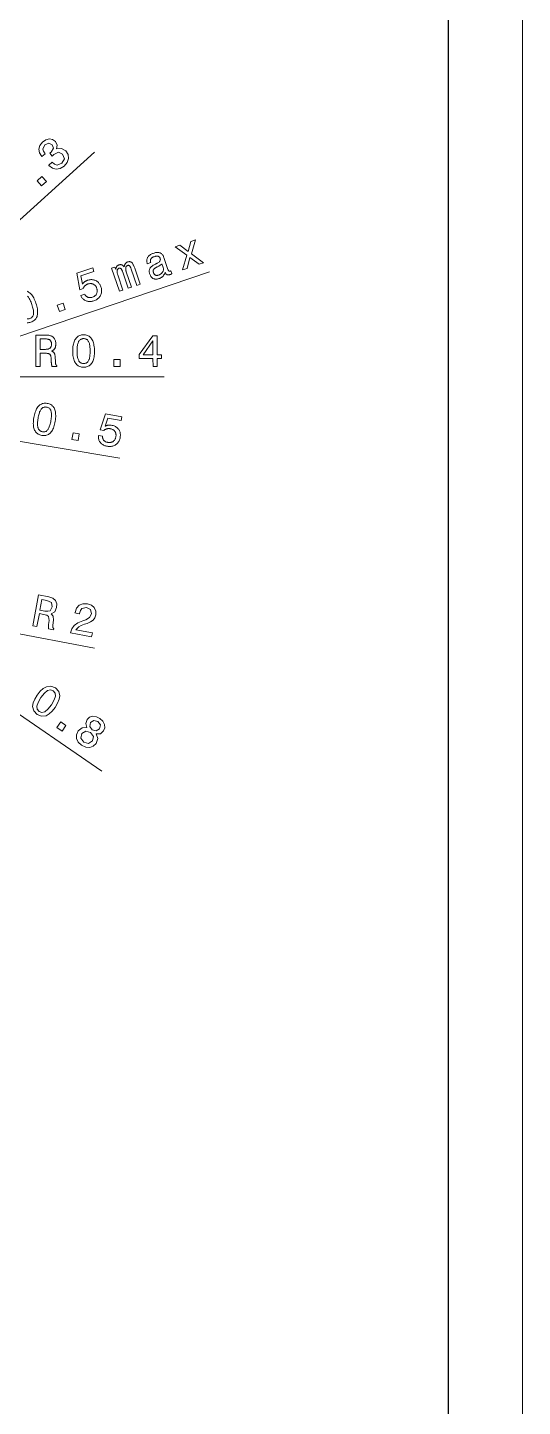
# Model space of a CAD drawing. Extents: x 0 to 420, y 0 to 594.
# Drawn here: x 372.8 to 420, y 396.2 to 527.9 of the extents above; entities that cross this region are included whole.
import ezdxf

# ---------------------------------------------------------------- set-up
doc = ezdxf.new("R2010")
doc.units = 0

msp = doc.modelspace()

# ---------------------------------------------------------------- linework, layer by layer
at = {"lineweight": 13}
for p, q in [((420.04, 0), (420.04, 594)), ((367.87, 497.06), (390.13, 504.59))]:
    msp.add_line(p, q, dxfattribs=at)
at = {"color": 3, "lineweight": 30}
msp.add_line((412.97, 7.07), (412.97, 586.93), dxfattribs=at)
at = {"lineweight": 13, "ltscale": 0.424964}
msp.add_line((366.56, 504.63), (379.16, 516.04), dxfattribs=at)
at = {"lineweight": 13, "ltscale": 0.42036}
msp.add_line((369, 494.55), (385.81, 494.56), dxfattribs=at)
at = {"lineweight": 13, "ltscale": 0.345305}
msp.add_line((367.94, 489.05), (381.57, 486.8), dxfattribs=at)
at = {"lineweight": 13, "ltscale": 0.212894}
msp.add_line((379.14, 468.63), (370.78, 470.21), dxfattribs=at)
at = {"lineweight": 13, "ltscale": 0.382455}
msp.add_line((367.26, 465.53), (379.86, 456.87), dxfattribs=at)
at = {"lineweight": 13}
for points in [[(374.78, 514.77), (375.1, 515.07), (375.33, 514.88), (375.57, 514.8), (376.04, 514.98), (376.27, 515.4), (376.1, 515.84), (375.71, 516.02), (375.27, 515.81), (375.21, 515.75), (375.12, 515.66), (374.88, 515.93), (374.94, 515.98), (375, 516.03), (375.24, 516.4), (375.11, 516.74), (374.78, 516.9), (374.42, 516.74), (374.22, 516.33), (374.27, 516.11), (374.44, 515.87), (374.13, 515.6), (374.11, 515.62), (373.89, 515.96), (373.83, 516.32), (373.92, 516.67), (374.17, 516.98), (374.51, 517.22), (374.84, 517.3), (375.15, 517.25), (375.42, 517.04), (375.59, 516.71), (375.53, 516.34), (376, 516.39), (376.41, 516.14), (376.62, 515.8), (376.66, 515.42), (376.53, 515.04), (376.24, 514.69), (375.88, 514.46), (375.5, 514.39), (375.13, 514.49), (374.8, 514.75)], [(374.09, 512.81), (373.66, 513.29), (374.11, 513.7), (374.55, 513.21)], [(388, 504.92), (387.57, 504.78), (387.96, 506.17), (386.87, 506.99), (387.3, 507.13), (388.1, 506.52), (388.37, 507.5), (388.79, 507.64), (388.41, 506.32), (389.57, 505.46), (389.14, 505.31), (388.27, 505.97)], [(385.91, 504.54), (385.89, 504.49), (385.87, 504.45), (385.85, 504.41), (385.83, 504.37), (385.8, 504.33), (385.78, 504.29), (385.75, 504.26), (385.72, 504.22), (385.7, 504.19), (385.67, 504.16), (385.64, 504.13), (385.6, 504.1), (385.57, 504.08), (385.54, 504.05), (385.5, 504.03), (385.47, 504.01), (385.43, 503.99), (385.39, 503.97), (385.35, 503.96), (385.31, 503.94), (385.25, 503.92), (385.19, 503.91), (385.13, 503.9), (385.08, 503.89), (385.02, 503.89), (384.97, 503.89), (384.92, 503.9), (384.87, 503.91), (384.82, 503.93), (384.77, 503.95), (384.73, 503.97), (384.68, 504), (384.65, 504.03), (384.61, 504.07), (384.57, 504.11), (384.54, 504.15), (384.51, 504.2), (384.49, 504.25), (384.46, 504.3), (384.44, 504.36), (384.42, 504.43), (384.4, 504.49), (384.39, 504.55), (384.39, 504.61), (384.39, 504.67), (384.39, 504.72), (384.4, 504.78), (384.41, 504.83), (384.43, 504.87), (384.45, 504.92), (384.48, 504.96), (384.51, 505.01), (384.55, 505.05), (384.6, 505.09), (384.65, 505.14), (384.7, 505.18), (384.77, 505.22), (384.84, 505.26), (384.91, 505.3), (384.99, 505.34), (385, 505.35), (385.01, 505.35), (385.03, 505.36), (385.04, 505.36), (385.05, 505.37), (385.07, 505.38), (385.09, 505.39), (385.1, 505.39), (385.12, 505.4), (385.14, 505.41), (385.21, 505.45), (385.27, 505.49), (385.33, 505.53), (385.37, 505.57), (385.4, 505.61), (385.43, 505.66), (385.44, 505.71), (385.45, 505.76), (385.44, 505.81), (385.43, 505.86), (385.42, 505.89), (385.4, 505.92), (385.39, 505.95), (385.37, 505.98), (385.35, 506), (385.33, 506.02), (385.31, 506.04), (385.29, 506.05), (385.26, 506.07), (385.23, 506.08), (385.2, 506.08), (385.17, 506.09), (385.14, 506.09), (385.11, 506.09), (385.07, 506.09), (385.03, 506.08), (384.99, 506.08), (384.95, 506.07), (384.91, 506.06), (384.86, 506.04), (384.81, 506.02), (384.77, 506.01), (384.73, 505.99), (384.7, 505.97), (384.66, 505.95), (384.63, 505.92), (384.6, 505.9), (384.58, 505.87), (384.56, 505.85), (384.54, 505.82), (384.52, 505.79), (384.51, 505.76), (384.5, 505.73), (384.5, 505.7), (384.49, 505.67), (384.49, 505.63), (384.5, 505.6), (384.5, 505.56), (384.51, 505.52), (384.52, 505.48), (384.2, 505.37), (384.19, 505.4), (384.17, 505.46), (384.16, 505.53), (384.15, 505.59), (384.14, 505.65), (384.15, 505.71), (384.15, 505.76), (384.17, 505.82), (384.18, 505.87), (384.21, 505.93), (384.23, 505.98), (384.27, 506.03), (384.3, 506.08), (384.35, 506.12), (384.39, 506.16), (384.44, 506.2), (384.5, 506.24), (384.56, 506.28), (384.62, 506.31), (384.69, 506.34), (384.76, 506.36), (384.84, 506.39), (384.92, 506.41), (384.99, 506.43), (385.06, 506.44), (385.13, 506.44), (385.19, 506.45), (385.26, 506.44), (385.31, 506.43), (385.37, 506.42), (385.42, 506.41), (385.47, 506.38), (385.51, 506.36), (385.56, 506.33), (385.6, 506.29), (385.64, 506.25), (385.67, 506.2), (385.7, 506.15), (385.73, 506.1), (385.76, 506.04), (385.78, 505.97), (386.17, 504.83), (386.18, 504.81), (386.19, 504.78), (386.19, 504.76), (386.2, 504.74), (386.21, 504.73), (386.22, 504.71), (386.23, 504.7), (386.24, 504.68), (386.25, 504.68), (386.26, 504.67), (386.27, 504.66), (386.28, 504.66), (386.29, 504.65), (386.3, 504.65), (386.31, 504.65), (386.32, 504.65), (386.33, 504.65), (386.35, 504.65), (386.36, 504.66), (386.37, 504.66), (386.38, 504.66), (386.38, 504.66), (386.38, 504.66), (386.39, 504.67), (386.39, 504.67), (386.39, 504.67), (386.4, 504.67), (386.4, 504.67), (386.4, 504.67), (386.41, 504.68), (386.41, 504.68), (386.42, 504.68), (386.42, 504.68), (386.42, 504.68), (386.43, 504.69), (386.43, 504.69), (386.44, 504.69), (386.45, 504.7), (386.45, 504.7), (386.46, 504.7), (386.55, 504.42), (386.54, 504.42), (386.53, 504.41), (386.52, 504.4), (386.51, 504.4), (386.5, 504.39), (386.49, 504.38), (386.48, 504.38), (386.47, 504.37), (386.46, 504.37), (386.45, 504.36), (386.44, 504.36), (386.43, 504.35), (386.43, 504.35), (386.42, 504.35), (386.41, 504.34), (386.4, 504.34), (386.39, 504.34), (386.38, 504.33), (386.37, 504.33), (386.36, 504.33), (386.33, 504.31), (386.3, 504.31), (386.27, 504.3), (386.24, 504.3), (386.21, 504.29), (386.18, 504.3), (386.15, 504.3), (386.13, 504.3), (386.1, 504.31), (386.08, 504.32), (386.06, 504.33), (386.04, 504.34), (386.02, 504.36), (386, 504.38), (385.98, 504.39), (385.97, 504.42), (385.95, 504.44), (385.94, 504.47), (385.93, 504.49), (385.92, 504.52)], [(377.84, 502.32), (378.22, 502.45), (378.25, 502.4), (378.27, 502.37), (378.3, 502.33), (378.32, 502.3), (378.35, 502.27), (378.38, 502.24), (378.42, 502.22), (378.45, 502.2), (378.49, 502.18), (378.53, 502.16), (378.56, 502.15), (378.6, 502.14), (378.64, 502.13), (378.69, 502.13), (378.73, 502.13), (378.77, 502.13), (378.82, 502.13), (378.86, 502.14), (378.91, 502.15), (378.95, 502.17), (379.01, 502.19), (379.06, 502.21), (379.11, 502.24), (379.15, 502.27), (379.19, 502.3), (379.23, 502.33), (379.27, 502.37), (379.3, 502.41), (379.33, 502.45), (379.35, 502.5), (379.37, 502.54), (379.39, 502.59), (379.4, 502.64), (379.41, 502.69), (379.41, 502.74), (379.41, 502.79), (379.41, 502.85), (379.4, 502.9), (379.39, 502.95), (379.37, 503.01), (379.35, 503.07), (379.33, 503.12), (379.3, 503.17), (379.27, 503.21), (379.24, 503.26), (379.21, 503.3), (379.17, 503.33), (379.13, 503.36), (379.09, 503.39), (379.04, 503.41), (379, 503.44), (378.95, 503.45), (378.9, 503.46), (378.85, 503.47), (378.8, 503.48), (378.75, 503.47), (378.69, 503.47), (378.64, 503.46), (378.58, 503.45), (378.52, 503.43), (378.49, 503.42), (378.46, 503.41), (378.43, 503.39), (378.4, 503.38), (378.37, 503.36), (378.34, 503.34), (378.32, 503.32), (378.29, 503.3), (378.27, 503.28), (378.24, 503.26), (378.22, 503.24), (378.2, 503.22), (378.18, 503.19), (378.16, 503.16), (378.14, 503.14), (378.13, 503.11), (378.11, 503.08), (378.1, 503.05), (378.08, 503.02), (378.07, 502.99), (377.75, 502.88), (377.46, 504.46), (378.98, 504.97), (379.09, 504.63), (377.85, 504.21), (377.99, 503.41), (378.01, 503.44), (378.02, 503.46), (378.04, 503.48), (378.06, 503.51), (378.08, 503.53), (378.1, 503.55), (378.12, 503.57), (378.14, 503.59), (378.16, 503.61), (378.19, 503.63), (378.21, 503.65), (378.24, 503.66), (378.26, 503.68), (378.29, 503.7), (378.32, 503.71), (378.35, 503.73), (378.38, 503.74), (378.41, 503.75), (378.44, 503.77), (378.47, 503.78), (378.56, 503.8), (378.65, 503.82), (378.73, 503.84), (378.81, 503.85), (378.89, 503.85), (378.97, 503.84), (379.05, 503.83), (379.12, 503.81), (379.19, 503.79), (379.27, 503.76), (379.33, 503.72), (379.4, 503.68), (379.46, 503.63), (379.52, 503.58), (379.57, 503.52), (379.61, 503.46), (379.66, 503.4), (379.7, 503.32), (379.73, 503.25), (379.76, 503.17), (379.79, 503.08), (379.81, 502.99), (379.82, 502.9), (379.83, 502.82), (379.83, 502.74), (379.82, 502.66), (379.81, 502.58), (379.79, 502.5), (379.76, 502.42), (379.72, 502.34), (379.68, 502.27), (379.64, 502.2), (379.59, 502.14), (379.53, 502.08), (379.47, 502.03), (379.4, 501.98), (379.33, 501.93), (379.25, 501.89), (379.17, 501.85), (379.08, 501.82), (379, 501.79), (378.92, 501.78), (378.85, 501.76), (378.77, 501.75), (378.7, 501.75), (378.62, 501.75), (378.55, 501.76), (378.48, 501.78), (378.41, 501.8), (378.34, 501.82), (378.27, 501.85), (378.21, 501.88), (378.15, 501.92), (378.1, 501.97), (378.05, 502.01), (378, 502.06), (377.95, 502.12), (377.91, 502.18), (377.88, 502.25)], [(381.53, 502.74), (380.79, 504.93), (381.11, 505.04), (381.19, 504.81), (381.19, 504.84), (381.19, 504.87), (381.2, 504.91), (381.2, 504.94), (381.21, 504.96), (381.22, 504.99), (381.23, 505.02), (381.24, 505.05), (381.26, 505.07), (381.27, 505.09), (381.29, 505.12), (381.3, 505.14), (381.32, 505.16), (381.34, 505.17), (381.36, 505.19), (381.38, 505.21), (381.4, 505.22), (381.42, 505.23), (381.45, 505.24), (381.47, 505.25), (381.5, 505.26), (381.53, 505.27), (381.56, 505.27), (381.59, 505.28), (381.62, 505.28), (381.65, 505.28), (381.67, 505.28), (381.7, 505.27), (381.73, 505.26), (381.76, 505.26), (381.78, 505.25), (381.81, 505.23), (381.83, 505.22), (381.86, 505.2), (381.88, 505.19), (381.9, 505.17), (381.92, 505.14), (381.95, 505.12), (381.97, 505.1), (381.99, 505.07), (381.99, 505.11), (382, 505.14), (382.01, 505.18), (382.02, 505.21), (382.03, 505.24), (382.04, 505.27), (382.06, 505.3), (382.07, 505.33), (382.08, 505.35), (382.1, 505.38), (382.12, 505.4), (382.14, 505.42), (382.15, 505.44), (382.17, 505.46), (382.2, 505.47), (382.22, 505.49), (382.24, 505.5), (382.27, 505.52), (382.29, 505.53), (382.32, 505.54), (382.37, 505.55), (382.41, 505.56), (382.45, 505.57), (382.49, 505.57), (382.53, 505.56), (382.57, 505.56), (382.61, 505.54), (382.64, 505.53), (382.67, 505.51), (382.71, 505.48), (382.74, 505.45), (382.77, 505.42), (382.8, 505.37), (382.83, 505.33), (382.86, 505.27), (382.89, 505.22), (382.92, 505.15), (382.95, 505.08), (382.98, 505.01), (383.01, 504.93), (383.52, 503.41), (383.19, 503.3), (382.67, 504.84), (382.65, 504.89), (382.63, 504.93), (382.62, 504.97), (382.6, 505.01), (382.58, 505.04), (382.57, 505.07), (382.55, 505.1), (382.54, 505.12), (382.52, 505.14), (382.5, 505.16), (382.49, 505.18), (382.47, 505.19), (382.45, 505.2), (382.43, 505.21), (382.42, 505.21), (382.4, 505.22), (382.38, 505.22), (382.36, 505.22), (382.34, 505.21), (382.31, 505.21), (382.29, 505.2), (382.26, 505.18), (382.24, 505.17), (382.22, 505.15), (382.2, 505.13), (382.18, 505.11), (382.17, 505.08), (382.16, 505.06), (382.15, 505.03), (382.14, 505), (382.13, 504.96), (382.13, 504.93), (382.13, 504.89), (382.13, 504.85), (382.13, 504.81), (382.14, 504.77), (382.15, 504.73), (382.16, 504.69), (382.17, 504.64), (382.18, 504.59), (382.68, 503.13), (382.37, 503.02), (381.85, 504.56), (381.83, 504.61), (381.82, 504.65), (381.8, 504.69), (381.78, 504.73), (381.77, 504.76), (381.75, 504.79), (381.73, 504.82), (381.72, 504.84), (381.7, 504.87), (381.69, 504.88), (381.67, 504.9), (381.65, 504.91), (381.63, 504.92), (381.61, 504.93), (381.6, 504.94), (381.58, 504.94), (381.56, 504.94), (381.53, 504.94), (381.51, 504.94), (381.49, 504.93), (381.46, 504.92), (381.44, 504.91), (381.42, 504.89), (381.4, 504.87), (381.38, 504.85), (381.36, 504.83), (381.35, 504.81), (381.34, 504.78), (381.33, 504.75), (381.32, 504.72), (381.31, 504.69), (381.31, 504.65), (381.31, 504.62), (381.31, 504.58), (381.31, 504.54), (381.32, 504.5), (381.33, 504.45), (381.34, 504.41), (381.35, 504.36), (381.37, 504.32), (381.86, 502.85)], [(385.71, 505.01), (385.59, 505.35), (385.57, 505.33), (385.54, 505.3), (385.51, 505.28), (385.47, 505.25), (385.43, 505.22), (385.39, 505.2), (385.34, 505.17), (385.29, 505.14), (385.23, 505.11), (385.17, 505.08), (385.15, 505.07), (385.13, 505.06), (385.11, 505.05), (385.1, 505.04), (385.08, 505.03), (385.06, 505.02), (385.05, 505.01), (385.03, 505.01), (385.02, 505), (385.01, 504.99), (384.97, 504.97), (384.94, 504.95), (384.91, 504.93), (384.89, 504.91), (384.86, 504.89), (384.84, 504.87), (384.82, 504.85), (384.81, 504.83), (384.79, 504.81), (384.78, 504.78), (384.77, 504.76), (384.77, 504.74), (384.76, 504.71), (384.76, 504.69), (384.76, 504.66), (384.76, 504.64), (384.77, 504.61), (384.77, 504.58), (384.78, 504.55), (384.79, 504.52), (384.8, 504.48), (384.81, 504.45), (384.83, 504.42), (384.85, 504.39), (384.86, 504.37), (384.88, 504.35), (384.9, 504.33), (384.92, 504.31), (384.95, 504.29), (384.97, 504.28), (384.99, 504.27), (385.02, 504.26), (385.05, 504.25), (385.07, 504.25), (385.1, 504.25), (385.13, 504.25), (385.16, 504.25), (385.2, 504.26), (385.23, 504.27), (385.27, 504.28), (385.32, 504.3), (385.37, 504.32), (385.41, 504.34), (385.46, 504.37), (385.5, 504.4), (385.54, 504.43), (385.57, 504.46), (385.6, 504.5), (385.63, 504.53), (385.66, 504.57), (385.68, 504.61), (385.7, 504.66), (385.72, 504.7), (385.73, 504.74), (385.73, 504.78), (385.74, 504.83), (385.73, 504.87), (385.73, 504.91), (385.72, 504.96)], [(375.8, 500.8), (375.59, 501.41), (376.15, 501.6), (376.36, 500.99)], [(373.55, 495.55), (373.55, 498.55), (374.55, 498.55), (374.64, 498.54), (374.72, 498.54), (374.8, 498.53), (374.87, 498.51), (374.94, 498.49), (375, 498.47), (375.07, 498.44), (375.12, 498.41), (375.18, 498.37), (375.22, 498.33), (375.27, 498.28), (375.31, 498.23), (375.34, 498.18), (375.37, 498.12), (375.4, 498.06), (375.42, 498), (375.44, 497.93), (375.45, 497.85), (375.45, 497.78), (375.46, 497.69), (375.46, 497.65), (375.45, 497.6), (375.45, 497.55), (375.44, 497.51), (375.43, 497.47), (375.42, 497.43), (375.41, 497.39), (375.39, 497.35), (375.38, 497.31), (375.36, 497.28), (375.34, 497.24), (375.31, 497.21), (375.29, 497.18), (375.26, 497.15), (375.23, 497.13), (375.2, 497.1), (375.17, 497.08), (375.14, 497.05), (375.1, 497.03), (375.06, 497.01), (375.09, 497), (375.12, 496.99), (375.15, 496.98), (375.18, 496.96), (375.2, 496.95), (375.22, 496.93), (375.25, 496.91), (375.26, 496.9), (375.28, 496.88), (375.3, 496.85), (375.31, 496.83), (375.32, 496.8), (375.34, 496.77), (375.35, 496.74), (375.36, 496.7), (375.36, 496.66), (375.37, 496.62), (375.38, 496.57), (375.38, 496.52), (375.39, 496.46), (375.42, 495.98), (375.42, 495.95), (375.42, 495.92), (375.43, 495.89), (375.43, 495.86), (375.44, 495.84), (375.44, 495.82), (375.44, 495.8), (375.45, 495.78), (375.45, 495.76), (375.46, 495.75), (375.47, 495.73), (375.47, 495.72), (375.48, 495.7), (375.49, 495.69), (375.5, 495.68), (375.51, 495.67), (375.52, 495.66), (375.53, 495.65), (375.54, 495.64), (375.55, 495.63), (375.55, 495.55), (375.1, 495.55), (375.09, 495.56), (375.09, 495.57), (375.08, 495.59), (375.08, 495.6), (375.07, 495.61), (375.07, 495.63), (375.06, 495.64), (375.06, 495.66), (375.06, 495.68), (375.05, 495.7), (375.05, 495.72), (375.04, 495.74), (375.04, 495.76), (375.04, 495.79), (375.03, 495.81), (375.03, 495.84), (375.03, 495.87), (375.03, 495.9), (375.02, 495.93), (375.02, 495.96), (375, 496.35), (375, 496.4), (374.99, 496.46), (374.98, 496.5), (374.97, 496.55), (374.96, 496.59), (374.95, 496.62), (374.93, 496.66), (374.92, 496.68), (374.9, 496.71), (374.88, 496.73), (374.86, 496.74), (374.83, 496.76), (374.79, 496.77), (374.75, 496.78), (374.7, 496.79), (374.64, 496.8), (374.58, 496.81), (374.51, 496.81), (374.44, 496.82), (374.36, 496.82), (373.95, 496.82), (373.95, 495.55)], [(374.44, 498.18), (373.95, 498.18), (373.95, 497.18), (374.41, 497.18), (374.48, 497.18), (374.54, 497.19), (374.6, 497.19), (374.66, 497.2), (374.71, 497.21), (374.76, 497.22), (374.8, 497.24), (374.84, 497.26), (374.87, 497.28), (374.9, 497.3), (374.93, 497.32), (374.95, 497.35), (374.97, 497.38), (374.99, 497.42), (375.01, 497.45), (375.02, 497.49), (375.03, 497.54), (375.04, 497.58), (375.04, 497.63), (375.04, 497.69), (375.04, 497.74), (375.04, 497.79), (375.03, 497.83), (375.02, 497.87), (375.01, 497.91), (374.99, 497.95), (374.97, 497.98), (374.95, 498.01), (374.93, 498.04), (374.9, 498.07), (374.87, 498.09), (374.84, 498.11), (374.8, 498.12), (374.76, 498.14), (374.72, 498.15), (374.67, 498.16), (374.62, 498.17), (374.56, 498.18), (374.5, 498.18)], [(377.07, 497.02), (377.07, 497.16), (377.08, 497.31), (377.09, 497.44), (377.11, 497.57), (377.14, 497.69), (377.17, 497.8), (377.2, 497.9), (377.24, 498), (377.28, 498.09), (377.34, 498.17), (377.39, 498.25), (377.45, 498.32), (377.52, 498.38), (377.59, 498.43), (377.66, 498.47), (377.74, 498.51), (377.83, 498.54), (377.92, 498.56), (378.01, 498.57), (378.11, 498.57), (378.21, 498.57), (378.3, 498.56), (378.39, 498.54), (378.48, 498.51), (378.56, 498.47), (378.63, 498.43), (378.7, 498.38), (378.77, 498.32), (378.83, 498.25), (378.88, 498.18), (378.93, 498.1), (378.98, 498.01), (379.02, 497.91), (379.05, 497.8), (379.08, 497.69), (379.1, 497.57), (379.12, 497.44), (379.14, 497.31), (379.14, 497.17), (379.15, 497.02), (379.14, 496.87), (379.14, 496.73), (379.12, 496.59), (379.11, 496.47), (379.08, 496.35), (379.05, 496.23), (379.02, 496.13), (378.98, 496.03), (378.94, 495.94), (378.89, 495.86), (378.83, 495.79), (378.77, 495.72), (378.71, 495.66), (378.64, 495.61), (378.56, 495.57), (378.48, 495.53), (378.4, 495.5), (378.31, 495.48), (378.21, 495.47), (378.11, 495.47), (378.01, 495.47), (377.92, 495.48), (377.83, 495.5), (377.74, 495.53), (377.66, 495.57), (377.59, 495.61), (377.52, 495.66), (377.45, 495.72), (377.39, 495.79), (377.34, 495.86), (377.29, 495.94), (377.24, 496.03), (377.2, 496.13), (377.17, 496.24), (377.14, 496.35), (377.11, 496.47), (377.09, 496.59), (377.08, 496.73), (377.07, 496.87)], [(377.48, 497.02), (377.49, 496.9), (377.49, 496.78), (377.5, 496.67), (377.51, 496.57), (377.52, 496.48), (377.54, 496.39), (377.56, 496.31), (377.58, 496.24), (377.61, 496.17), (377.64, 496.11), (377.67, 496.05), (377.7, 496.01), (377.74, 495.96), (377.79, 495.92), (377.83, 495.89), (377.88, 495.87), (377.93, 495.85), (377.99, 495.83), (378.05, 495.82), (378.11, 495.82), (378.17, 495.82), (378.23, 495.83), (378.29, 495.85), (378.34, 495.87), (378.39, 495.89), (378.44, 495.92), (378.48, 495.96), (378.52, 496), (378.55, 496.05), (378.58, 496.11), (378.61, 496.17), (378.64, 496.23), (378.66, 496.31), (378.68, 496.39), (378.7, 496.48), (378.71, 496.57), (378.72, 496.67), (378.73, 496.78), (378.73, 496.9), (378.73, 497.02), (378.73, 497.14), (378.73, 497.25), (378.72, 497.36), (378.71, 497.46), (378.69, 497.56), (378.68, 497.65), (378.66, 497.73), (378.64, 497.8), (378.61, 497.87), (378.58, 497.93), (378.55, 497.98), (378.52, 498.03), (378.48, 498.08), (378.44, 498.11), (378.39, 498.14), (378.34, 498.17), (378.29, 498.19), (378.23, 498.2), (378.17, 498.21), (378.11, 498.21), (378.05, 498.21), (377.99, 498.2), (377.93, 498.19), (377.88, 498.17), (377.83, 498.14), (377.78, 498.11), (377.74, 498.07), (377.7, 498.03), (377.67, 497.98), (377.63, 497.93), (377.61, 497.87), (377.58, 497.8), (377.56, 497.72), (377.54, 497.64), (377.52, 497.55), (377.51, 497.46), (377.5, 497.36), (377.49, 497.25), (377.49, 497.14)], [(384.75, 495.56), (384.74, 496.3), (383.43, 496.3), (383.43, 496.68), (384.74, 498.49), (385.13, 498.49), (385.13, 496.65), (385.56, 496.65), (385.56, 496.3), (385.13, 496.3), (385.13, 495.56)], [(383.79, 496.65), (384.74, 496.65), (384.74, 497.99)], [(381.01, 495.56), (381.01, 496.2), (381.61, 496.2), (381.61, 495.56)], [(373.35, 490.66), (373.38, 490.8), (373.41, 490.94), (373.44, 491.07), (373.48, 491.19), (373.53, 491.31), (373.57, 491.41), (373.62, 491.51), (373.68, 491.6), (373.74, 491.68), (373.8, 491.75), (373.87, 491.82), (373.94, 491.88), (374.01, 491.93), (374.09, 491.96), (374.17, 492), (374.26, 492.02), (374.35, 492.03), (374.44, 492.04), (374.53, 492.03), (374.63, 492.02), (374.73, 492), (374.82, 491.97), (374.91, 491.94), (374.99, 491.9), (375.06, 491.85), (375.12, 491.79), (375.19, 491.73), (375.24, 491.66), (375.29, 491.59), (375.33, 491.5), (375.37, 491.42), (375.4, 491.32), (375.42, 491.22), (375.43, 491.11), (375.44, 490.99), (375.45, 490.87), (375.45, 490.74), (375.44, 490.61), (375.42, 490.46), (375.4, 490.32), (375.37, 490.17), (375.34, 490.03), (375.31, 489.9), (375.27, 489.78), (375.22, 489.66), (375.18, 489.56), (375.13, 489.46), (375.07, 489.37), (375.01, 489.29), (374.95, 489.22), (374.88, 489.15), (374.81, 489.1), (374.74, 489.05), (374.66, 489.01), (374.58, 488.98), (374.5, 488.96), (374.41, 488.95), (374.32, 488.94), (374.22, 488.94), (374.12, 488.96), (374.03, 488.98), (373.93, 489), (373.85, 489.04), (373.77, 489.08), (373.7, 489.13), (373.63, 489.18), (373.57, 489.24), (373.52, 489.31), (373.47, 489.39), (373.42, 489.47), (373.39, 489.56), (373.36, 489.66), (373.33, 489.76), (373.32, 489.87), (373.31, 489.98), (373.3, 490.11), (373.31, 490.23), (373.31, 490.37), (373.33, 490.51)], [(373.76, 490.59), (373.74, 490.47), (373.73, 490.36), (373.72, 490.25), (373.71, 490.15), (373.71, 490.05), (373.71, 489.96), (373.72, 489.88), (373.73, 489.8), (373.74, 489.73), (373.76, 489.67), (373.78, 489.61), (373.81, 489.55), (373.84, 489.51), (373.88, 489.46), (373.92, 489.42), (373.96, 489.39), (374.01, 489.36), (374.06, 489.34), (374.12, 489.32), (374.18, 489.31), (374.24, 489.3), (374.3, 489.3), (374.36, 489.3), (374.42, 489.31), (374.47, 489.33), (374.52, 489.35), (374.57, 489.38), (374.61, 489.42), (374.65, 489.46), (374.69, 489.51), (374.73, 489.56), (374.77, 489.63), (374.8, 489.7), (374.83, 489.77), (374.86, 489.86), (374.89, 489.95), (374.92, 490.05), (374.95, 490.15), (374.97, 490.26), (374.99, 490.38), (375.01, 490.5), (375.02, 490.62), (375.03, 490.73), (375.04, 490.83), (375.04, 490.92), (375.04, 491.01), (375.03, 491.1), (375.02, 491.17), (375.01, 491.24), (374.99, 491.31), (374.97, 491.37), (374.94, 491.42), (374.91, 491.47), (374.88, 491.51), (374.84, 491.55), (374.79, 491.58), (374.74, 491.61), (374.69, 491.64), (374.63, 491.65), (374.57, 491.67), (374.51, 491.67), (374.45, 491.68), (374.39, 491.67), (374.34, 491.66), (374.28, 491.64), (374.23, 491.62), (374.19, 491.59), (374.14, 491.55), (374.1, 491.51), (374.06, 491.46), (374.02, 491.41), (373.98, 491.34), (373.95, 491.27), (373.91, 491.2), (373.88, 491.11), (373.85, 491.02), (373.83, 490.92), (373.8, 490.82), (373.78, 490.71)], [(379.52, 488.94), (379.92, 488.88), (379.92, 488.83), (379.92, 488.79), (379.93, 488.74), (379.94, 488.7), (379.95, 488.66), (379.96, 488.62), (379.98, 488.59), (380, 488.55), (380.02, 488.52), (380.05, 488.48), (380.08, 488.45), (380.11, 488.43), (380.14, 488.4), (380.17, 488.38), (380.21, 488.36), (380.25, 488.34), (380.29, 488.32), (380.33, 488.31), (380.38, 488.3), (380.43, 488.29), (380.49, 488.28), (380.54, 488.28), (380.6, 488.28), (380.65, 488.28), (380.7, 488.29), (380.75, 488.3), (380.8, 488.32), (380.85, 488.34), (380.89, 488.36), (380.94, 488.39), (380.98, 488.42), (381.01, 488.46), (381.05, 488.49), (381.08, 488.53), (381.11, 488.58), (381.13, 488.62), (381.15, 488.67), (381.17, 488.72), (381.18, 488.78), (381.2, 488.84), (381.2, 488.9), (381.21, 488.95), (381.21, 489.01), (381.2, 489.06), (381.2, 489.11), (381.18, 489.16), (381.17, 489.21), (381.15, 489.26), (381.12, 489.3), (381.1, 489.35), (381.06, 489.39), (381.03, 489.42), (380.99, 489.46), (380.95, 489.49), (380.91, 489.52), (380.86, 489.54), (380.81, 489.56), (380.76, 489.58), (380.7, 489.59), (380.65, 489.6), (380.61, 489.61), (380.58, 489.61), (380.54, 489.62), (380.51, 489.62), (380.48, 489.62), (380.45, 489.61), (380.41, 489.61), (380.38, 489.6), (380.35, 489.6), (380.32, 489.59), (380.29, 489.58), (380.26, 489.57), (380.23, 489.55), (380.2, 489.54), (380.17, 489.53), (380.14, 489.51), (380.12, 489.49), (380.09, 489.47), (380.06, 489.45), (380.04, 489.43), (379.7, 489.48), (380.19, 491.01), (381.77, 490.75), (381.71, 490.4), (380.42, 490.61), (380.17, 489.84), (380.19, 489.85), (380.22, 489.87), (380.24, 489.88), (380.27, 489.89), (380.3, 489.9), (380.32, 489.91), (380.35, 489.92), (380.38, 489.93), (380.41, 489.93), (380.44, 489.94), (380.47, 489.94), (380.5, 489.95), (380.53, 489.95), (380.57, 489.95), (380.6, 489.95), (380.63, 489.95), (380.66, 489.95), (380.7, 489.94), (380.73, 489.94), (380.76, 489.94), (380.85, 489.92), (380.94, 489.9), (381.02, 489.87), (381.09, 489.84), (381.16, 489.8), (381.23, 489.76), (381.29, 489.71), (381.35, 489.66), (381.4, 489.6), (381.45, 489.54), (381.5, 489.48), (381.53, 489.41), (381.56, 489.34), (381.59, 489.27), (381.61, 489.2), (381.62, 489.12), (381.63, 489.04), (381.63, 488.96), (381.62, 488.88), (381.61, 488.79), (381.59, 488.7), (381.57, 488.61), (381.54, 488.53), (381.51, 488.45), (381.47, 488.38), (381.42, 488.31), (381.37, 488.25), (381.32, 488.19), (381.26, 488.13), (381.19, 488.08), (381.12, 488.04), (381.05, 488), (380.98, 487.97), (380.9, 487.94), (380.82, 487.92), (380.74, 487.91), (380.65, 487.9), (380.56, 487.9), (380.47, 487.91), (380.38, 487.92), (380.3, 487.94), (380.22, 487.96), (380.14, 487.98), (380.07, 488.01), (380.01, 488.04), (379.94, 488.08), (379.88, 488.12), (379.83, 488.17), (379.77, 488.22), (379.72, 488.27), (379.68, 488.33), (379.64, 488.39), (379.61, 488.45), (379.58, 488.51), (379.56, 488.58), (379.54, 488.65), (379.53, 488.72), (379.52, 488.79), (379.52, 488.87)], [(377, 488.57), (377.1, 489.2), (377.69, 489.1), (377.59, 488.47)], [(373.26, 470.76), (373.81, 473.71), (374.79, 473.52), (375.17, 473.4), (375.42, 473.18), (375.54, 472.88), (375.53, 472.5), (375.35, 472.11), (375, 471.91), (375.21, 471.7), (375.24, 471.31), (375.18, 470.83), (375.17, 470.6), (375.25, 470.47), (375.23, 470.39), (374.77, 470.47), (374.75, 470.63), (374.77, 470.89), (374.82, 471.27), (374.77, 471.67), (374.6, 471.77), (374.28, 471.85), (373.88, 471.93), (373.64, 470.69)], [(374.61, 473.2), (374.13, 473.29), (373.94, 472.27), (374.39, 472.18), (374.69, 472.16), (374.9, 472.21), (375.11, 472.58), (375.05, 473)], [(376.86, 470.08), (376.86, 470.09), (376.99, 470.49), (377.2, 470.8), (377.55, 471.04), (378.05, 471.25), (378.32, 471.34), (378.68, 471.56), (378.85, 471.9), (378.77, 472.31), (378.39, 472.53), (377.95, 472.43), (377.8, 472.23), (377.71, 471.95), (377.7, 471.91), (377.28, 471.99), (377.29, 472.05), (377.43, 472.46), (377.69, 472.74), (378.04, 472.88), (378.47, 472.87), (378.85, 472.74), (379.13, 472.5), (379.28, 472.18), (379.28, 471.81), (379.18, 471.53), (379.02, 471.31), (378.77, 471.13), (378.45, 471), (378.19, 470.92), (377.87, 470.8), (377.64, 470.68), (377.38, 470.38), (378.95, 470.08), (378.88, 469.7)], [(373.67, 464.15), (373.96, 464.52), (374.25, 464.78), (374.55, 464.95), (374.98, 465.01), (375.41, 464.83), (375.73, 464.5), (375.83, 464.07), (375.78, 463.74), (375.63, 463.37), (375.39, 462.97), (375.11, 462.6), (374.82, 462.34), (374.52, 462.17), (374.09, 462.12), (373.66, 462.29), (373.35, 462.63), (373.24, 463.05), (373.29, 463.39), (373.44, 463.75)], [(374.03, 463.91), (373.76, 463.44), (373.64, 463.08), (373.68, 462.79), (373.86, 462.58), (374.13, 462.48), (374.4, 462.55), (374.7, 462.79), (375.04, 463.22), (375.31, 463.69), (375.43, 464.05), (375.4, 464.33), (375.21, 464.55), (374.95, 464.64), (374.67, 464.57), (374.37, 464.33)], [(375.55, 461.05), (375.92, 461.58), (376.42, 461.24), (376.05, 460.7)], [(378.43, 461.04), (378.31, 461.42), (378.44, 461.8), (378.68, 462.02), (378.98, 462.12), (379.33, 462.08), (379.67, 461.9), (379.96, 461.64), (380.12, 461.33), (380.14, 461.01), (380.02, 460.72), (379.71, 460.45), (379.31, 460.43), (379.46, 459.99), (379.31, 459.53), (379.04, 459.26), (378.69, 459.14), (378.31, 459.17), (377.92, 459.36), (377.6, 459.66), (377.44, 460), (377.43, 460.36), (377.59, 460.72), (377.96, 461.02)], [(378.78, 461.53), (378.7, 461.15), (378.93, 460.83), (379.32, 460.72), (379.64, 460.93), (379.72, 461.3), (379.48, 461.62), (379.09, 461.73)], [(377.95, 460.47), (377.84, 460.03), (378.12, 459.65), (378.58, 459.52), (378.95, 459.78), (379.05, 460.2), (378.76, 460.58), (378.31, 460.71)]]:
    msp.add_lwpolyline(points, close=True, dxfattribs=at)
for points in [[(372.71, 502.74), (372.79, 502.7), (372.86, 502.66), (372.94, 502.6), (373.01, 502.54), (373.09, 502.47), (373.15, 502.39), (373.22, 502.3), (373.28, 502.21), (373.34, 502.1), (373.4, 501.99), (373.46, 501.86), (373.51, 501.73), (373.56, 501.59), (373.61, 501.45), (373.64, 501.31), (373.68, 501.18), (373.7, 501.05), (373.71, 500.93), (373.72, 500.82), (373.72, 500.71), (373.72, 500.6), (373.7, 500.5), (373.68, 500.41), (373.66, 500.32), (373.62, 500.24), (373.58, 500.16), (373.53, 500.09), (373.47, 500.03), (373.41, 499.97), (373.33, 499.91), (373.25, 499.87), (373.17, 499.82), (373.08, 499.79), (372.98, 499.76), (372.89, 499.74), (372.8, 499.73), (372.71, 499.73)], [(372.73, 500.09), (372.78, 500.09), (372.84, 500.1), (372.9, 500.11), (372.96, 500.12), (373.02, 500.15), (373.07, 500.17), (373.12, 500.21), (373.17, 500.24), (373.2, 500.28), (373.24, 500.33), (373.27, 500.37), (373.29, 500.43), (373.31, 500.48), (373.32, 500.54), (373.33, 500.61), (373.33, 500.68), (373.33, 500.76), (373.32, 500.84), (373.31, 500.93), (373.29, 501.02), (373.27, 501.12), (373.24, 501.23), (373.21, 501.34), (373.17, 501.46), (373.13, 501.57), (373.09, 501.68), (373.04, 501.78), (373, 501.87), (372.96, 501.96), (372.92, 502.04), (372.87, 502.11), (372.83, 502.17), (372.78, 502.22), (372.74, 502.27)]]:
    msp.add_lwpolyline(points, dxfattribs=at)

doc.saveas('drawing.dxf')
